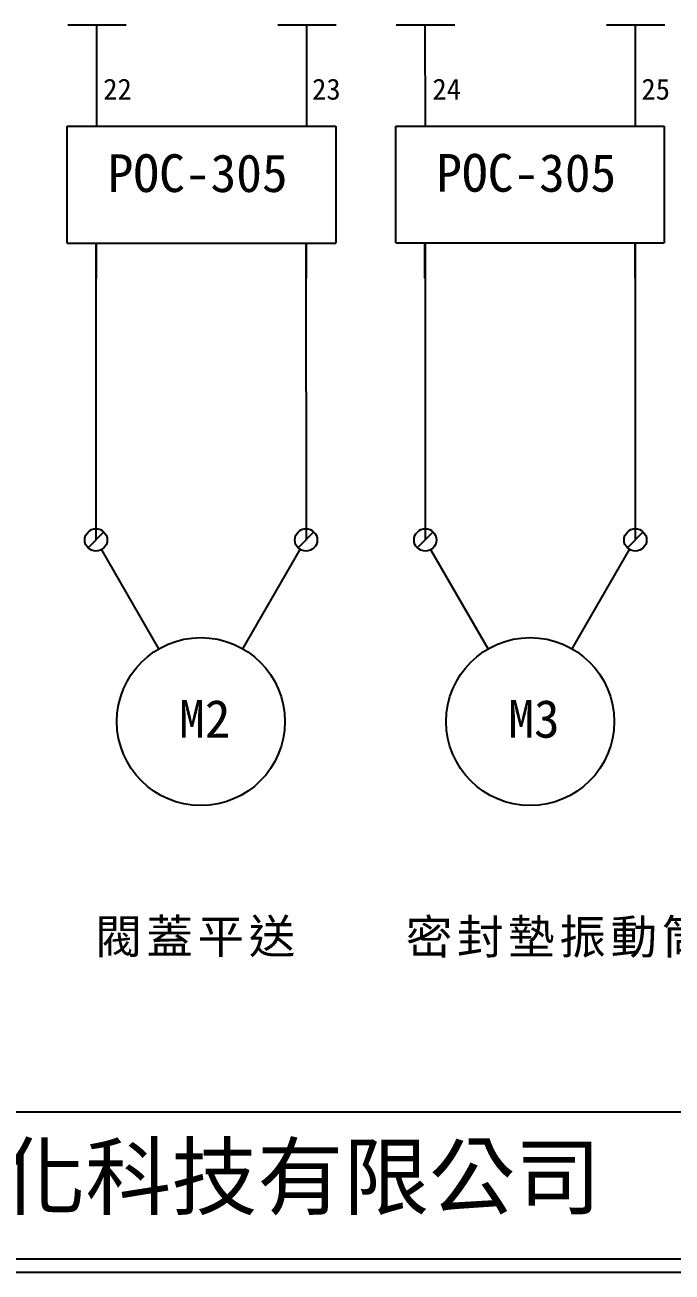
# Model space of a CAD drawing. Extents: x 10 to 297, y 3 to 207.
# Drawn here: x 83.8 to 145.4, y 3 to 121.8 of the extents above; entities that cross this region are included whole.
import ezdxf

# ---------------------------------------------------------------- set-up
doc = ezdxf.new("R2010")
doc.units = 0
doc.layers.get('0').update_dxf_attribs({"linetype": 'CONTINUOUS'})
doc.layers.add('圖框層', color=7, linetype='CONTINUOUS')
doc.layers.add('標尺寸層', color=3, linetype='CONTINUOUS')
doc.styles.add('STSL', font='kaiu.ttf')
doc.styles.add('標楷體', font='kaiu.ttf')

msp = doc.modelspace()

# ---------------------------------------------------------------- linework, layer by layer
for p, q in [((90.57, 121.79), (90.58, 112.13)), ((110.57, 121.79), (110.57, 112.13)), ((121.86, 121.79), (121.87, 112.16)), ((141.86, 121.79), (141.86, 112.16)), ((90.51, 100.99), (90.53, 72.72)), ((110.51, 100.99), (110.53, 72.72)), ((121.87, 101.02), (121.88, 72.72)), ((141.87, 101.02), (141.88, 72.72)), ((91.29, 73.49), (89.77, 71.97)), ((111.29, 73.49), (109.77, 71.97)), ((122.65, 73.49), (121.13, 71.97)), ((142.65, 73.49), (141.13, 71.97)), ((96.52, 62.36), (91.07, 71.8)), ((104.52, 62.36), (109.98, 71.81)), ((127.88, 62.36), (122.42, 71.8)), ((135.88, 62.36), (141.34, 71.81))]:
    msp.add_line(p, q)
for centre, radius in [((90.53, 72.73), 1.07), ((110.53, 72.73), 1.07), ((121.89, 72.73), 1.07), ((141.89, 72.73), 1.07), ((100.52, 55.43), 8), ((131.88, 55.43), 8)]:
    msp.add_circle(centre, radius)
at = {"layer": '圖框層', "color": 7}
for p, q in [((11.25, 18.25), (295.75, 18.25)), ((11.25, 4.25), (295.75, 4.25)), ((10, 3), (297, 3))]:
    msp.add_line(p, q, dxfattribs=at)
at = {"layer": '標尺寸層', "color": 7}
for p, q in [((87.84, 121.79), (93.41, 121.79)), ((107.84, 121.79), (113.41, 121.79)), ((119.13, 121.79), (124.7, 121.79)), ((139.13, 121.79), (144.7, 121.79)), ((87.79, 112.13), (93.36, 112.13)), ((87.79, 100.99), (87.79, 112.13)), ((93.36, 112.13), (107.79, 112.13)), ((107.79, 112.13), (113.36, 112.13)), ((113.36, 112.13), (113.36, 100.99)), ((119.08, 112.16), (124.65, 112.16)), ((119.08, 101.02), (119.08, 112.16)), ((124.65, 112.16), (139.08, 112.16)), ((139.08, 112.16), (144.65, 112.16)), ((144.65, 112.16), (144.65, 101.02)), ((87.79, 100.99), (93.36, 100.99)), ((90.57, 97.65), (90.57, 100.99)), ((93.36, 100.99), (107.79, 100.99)), ((107.79, 100.99), (113.36, 100.99)), ((110.57, 97.65), (110.57, 100.99)), ((119.08, 101.02), (124.65, 101.02)), ((121.86, 97.68), (121.86, 101.02)), ((124.65, 101.02), (139.08, 101.02)), ((139.08, 101.02), (144.65, 101.02)), ((141.86, 97.68), (141.86, 101.02))]:
    msp.add_line(p, q, dxfattribs=at)

# ---------------------------------------------------------------- texts
at = {"color": 0, "char_height": 3.25, "width": 29.841, "attachment_point": 2, "style": '標楷體'}
for s, insert in [('{\\T1.1;\\P\\P閥蓋平送}', (100.2, 47.43)), ('{\\T1.1;\\P密封墊振動筒}', (134.66, 41.97))]:
    msp.add_mtext(s, dxfattribs=dict(at, insert=insert))
at = {"layer": '圖框層', "color": 4, "style": 'STSL'}
for s, height, p in [('22', 2, (91.22, 114.67)), ('23', 2, (111.11, 114.67)), ('24', 2, (122.57, 114.67)), ('25', 2, (142.47, 114.67)), ('POC-305', 3.6, (91.64, 105.87)), ('POC-305', 3.6, (122.93, 105.9)), ('M2', 3.6, (98.44, 53.9)), ('M3', 3.6, (129.79, 53.9)), ('泓陞自動化科技有限公司', 6, (48.6, 9.08))]:
    msp.add_text(s, height=height, dxfattribs=at).set_placement(p)

doc.saveas('drawing.dxf')
